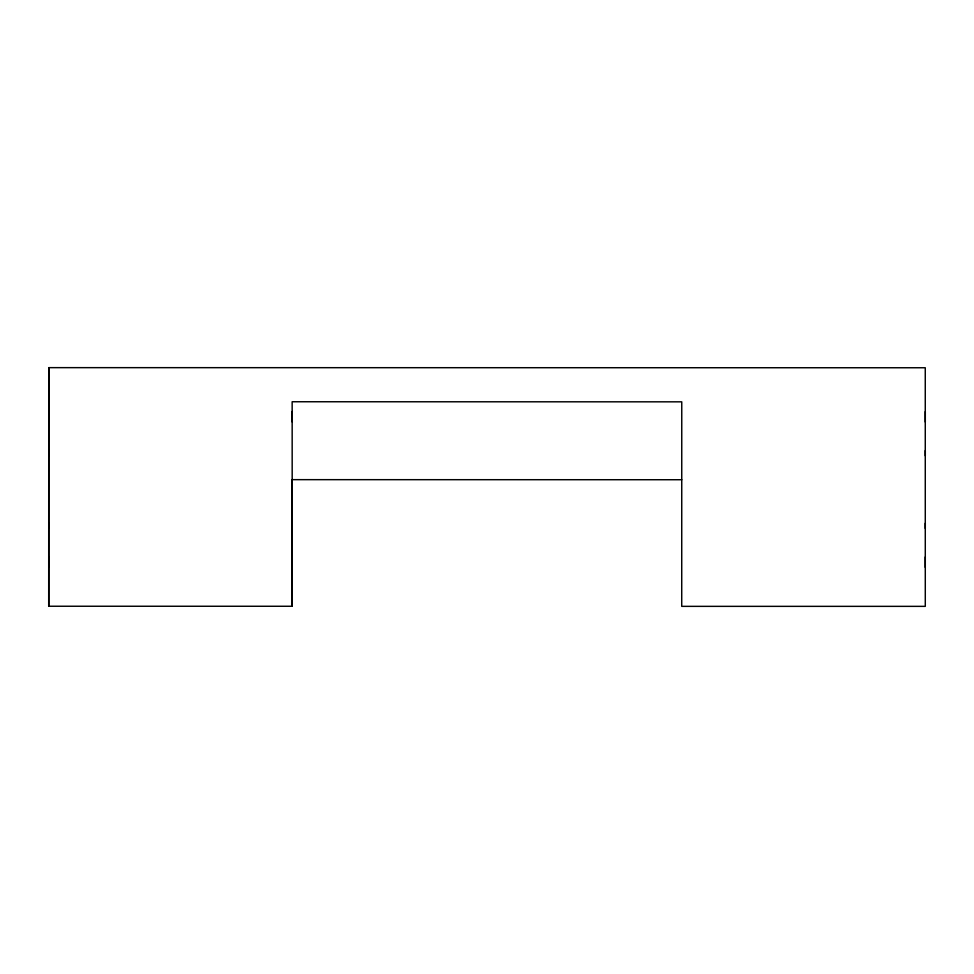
<?xml version="1.0" encoding="UTF-8"?>
<svg xmlns="http://www.w3.org/2000/svg" width="974" height="974" viewBox="0 0 974 974"><rect width="100%" height="100%" fill="white"/><g stroke="black" fill="none" stroke-linecap="round" stroke-linejoin="round"><path stroke-width="1.46" d="M48.785 606.242L48.785 367.648M292.03 606.266L292.054 479.658L681.751 479.732M292.163 414.157L292.176 411.503L292.188 421.937M292.212 564.677L292.212 567.331L292.2 528.371M925.3 411.588L925.3 422.022M925.3 450.548L925.3 455.759M925.288 528.456L925.288 523.233M925.276 567.404L925.276 556.97M48.785 411.466L48.797 421.912M48.785 450.426L48.785 455.649M48.785 528.334L48.773 523.123M48.773 567.294L48.773 556.86M48.761 367.648L48.7 606.242L292.224 606.266L292.151 401.751L681.763 401.836L681.727 606.352L925.288 606.352L925.263 367.758L48.761 367.648M292.09 564.677L292.078 567.331L292.078 564.677"/></g></svg>
